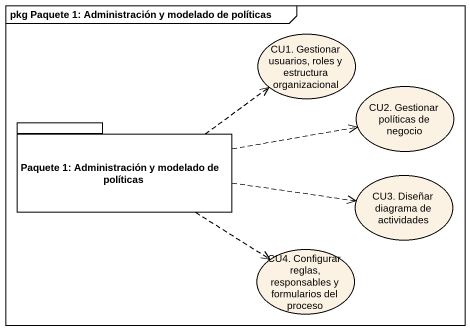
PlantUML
@startuml
mainframe pkg Paquete 1: Administración y modelado de políticas
usecase "CU1. Gestionar usuarios, roles y estructura organizacional" as CU1_Gestionar_usuarios
package "Paquete 1: Administración y modelado de políticas" as Paquete_1_Administración_y {
}
usecase "CU2. Gestionar políticas de negocio" as CU2_Gestionar_políticas_de
usecase "CU3. Diseñar diagrama de actividades" as CU3_Diseñar_diagrama_de
usecase "CU4. Configurar reglas, responsables y formularios del proceso" as CU4_Configurar_reglas
Paquete_1_Administración_y .right.> CU1_Gestionar_usuarios
Paquete_1_Administración_y .right.> CU2_Gestionar_políticas_de
Paquete_1_Administración_y .right.> CU3_Diseñar_diagrama_de
Paquete_1_Administración_y ..> CU4_Configurar_reglas
@enduml
